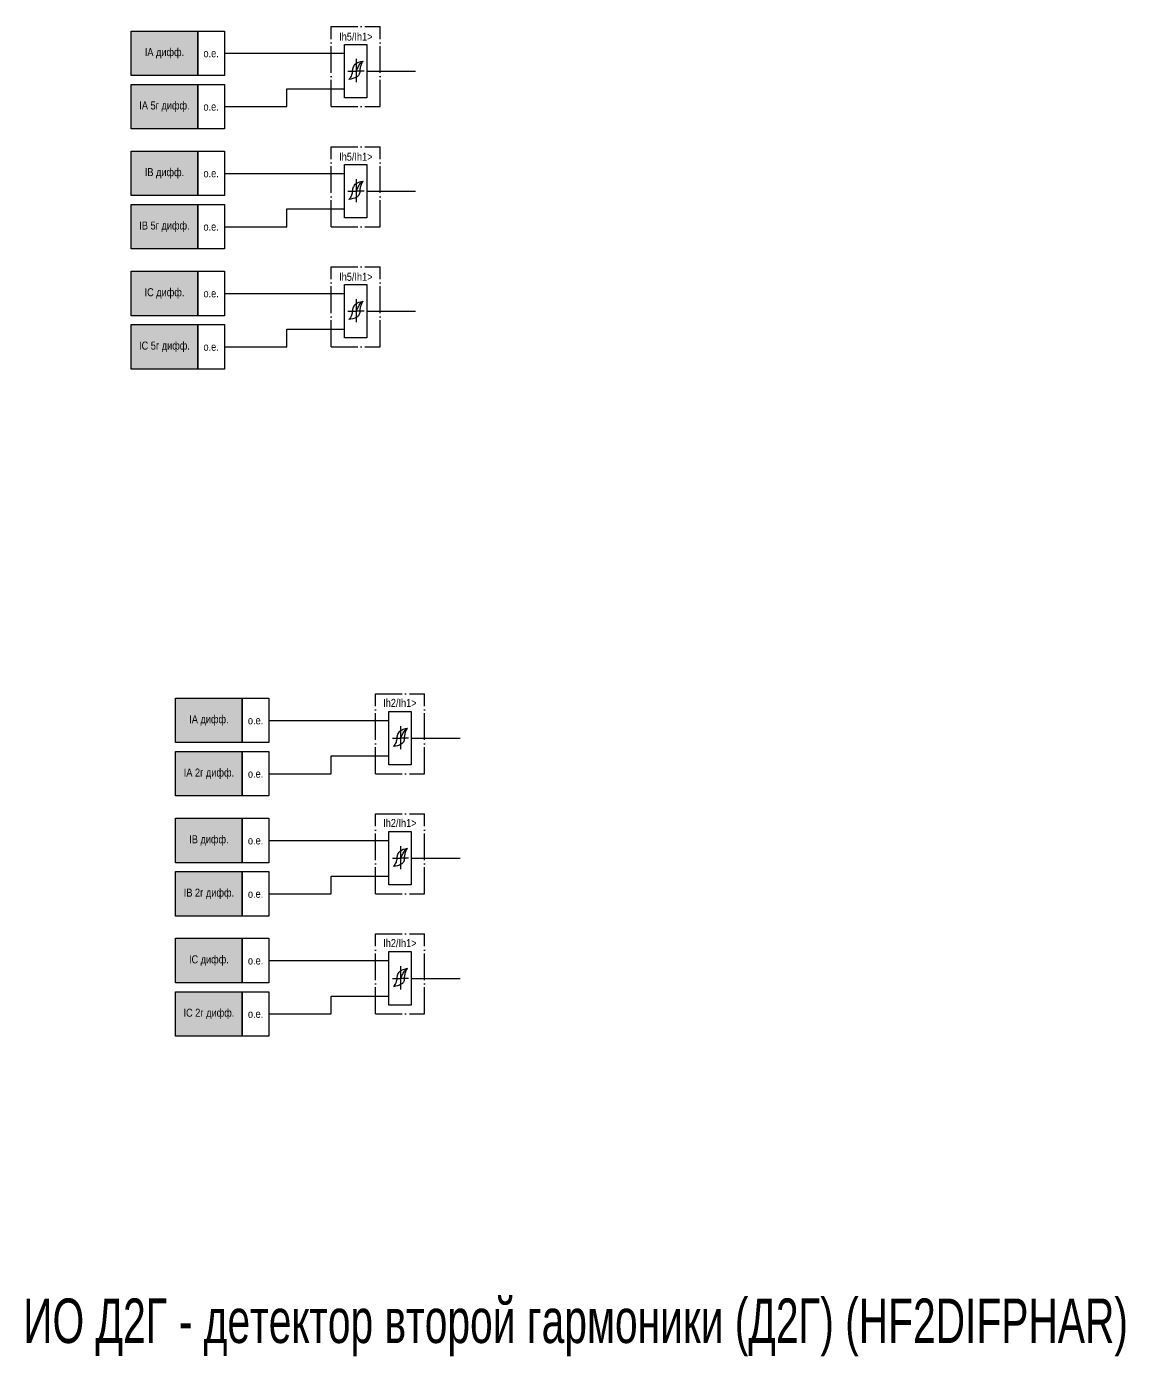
# Model space of a CAD drawing. Header units: millimetres. Extents: x -2824 to 4649, y -997 to 959.
# Drawn here: x 1734.5 to 1981.7, y 105 to 404 of the extents above; entities that cross this region are included whole.
import ezdxf
from ezdxf.enums import TextEntityAlignment as Align

# ---------------------------------------------------------------- set-up
doc = ezdxf.new("R2010")
doc.units = ezdxf.units.MM
doc.linetypes.add('ACAD_ISO04W100', pattern=[30, 24, -3, 0, -3])
doc.layers.add('Основная', color=7, linetype='Continuous')
doc.styles.add('1.8_Gost_RD', font='ARIALN.TTF', dxfattribs={"height": 1.8})
doc.styles.add('2.5_Gost_RD', font='ARIALN.TTF', dxfattribs={"height": 2.5})
doc.styles.add('3.5_Gost_RD', font='ARIALN.TTF', dxfattribs={"height": 3.5})
doc.styles.add('Компонент', font='ARIALN.TTF', dxfattribs={"height": 3.5})

# ---------------------------------------------------------------- blocks, each defined once
blk = doc.blocks.new('*U24')
at = {"layer": 'Основная', "linetype": 'ACAD_ISO04W100', "ltscale": 0.25}
for p, q in [((0, 0), (11, 0)), ((0, -18), (0, 0)), ((11, -18), (11, 0)), ((0, -18), (11, -18))]:
    blk.add_line(p, q, dxfattribs=at)
at = {"layer": 'Основная', "style": 'Компонент'}
blk.add_attdef('ОУ', text='', height=3.5, dxfattribs=at).set_placement((11, 0), align=Align.MIDDLE_CENTER)

msp = doc.modelspace()

# ---------------------------------------------------------------- hatches: boundary and pattern name
at = {"ltscale": 100, "true_color": 0xf7941d}
h = msp.add_hatch(color=30, dxfattribs=at)
h.dxf.hatch_style = 1
h.paths.add_polyline_path([(1758, 403), (1773, 403), (1773, 393), (1758, 393)])
h = msp.add_hatch(color=30, dxfattribs=at)
h.dxf.hatch_style = 1
h.paths.add_polyline_path([(1758, 391), (1773, 391), (1773, 381), (1758, 381)])
h = msp.add_hatch(color=30, dxfattribs=at)
h.dxf.hatch_style = 1
h.paths.add_polyline_path([(1758, 376), (1773, 376), (1773, 366), (1758, 366)])
h = msp.add_hatch(color=30, dxfattribs=at)
h.dxf.hatch_style = 1
h.paths.add_polyline_path([(1758, 364), (1773, 364), (1773, 354), (1758, 354)])
h = msp.add_hatch(color=30, dxfattribs=at)
h.dxf.hatch_style = 1
h.paths.add_polyline_path([(1758, 349), (1773, 349), (1773, 339), (1758, 339)])
h = msp.add_hatch(color=30, dxfattribs=at)
h.dxf.hatch_style = 1
h.paths.add_polyline_path([(1758, 337), (1773, 337), (1773, 327), (1758, 327)])
h = msp.add_hatch(color=30, dxfattribs=at)
h.dxf.hatch_style = 1
h.paths.add_polyline_path([(1768, 253), (1783, 253), (1783, 243), (1768, 243)])
h = msp.add_hatch(color=30, dxfattribs=at)
h.dxf.hatch_style = 1
h.paths.add_polyline_path([(1768, 241), (1783, 241), (1783, 231), (1768, 231)])
h = msp.add_hatch(color=30, dxfattribs=at)
h.dxf.hatch_style = 1
h.paths.add_polyline_path([(1768, 226), (1783, 226), (1783, 216), (1768, 216)])
h = msp.add_hatch(color=30, dxfattribs=at)
h.dxf.hatch_style = 1
h.paths.add_polyline_path([(1768, 214), (1783, 214), (1783, 204), (1768, 204)])
h = msp.add_hatch(color=30, dxfattribs=at)
h.dxf.hatch_style = 1
h.paths.add_polyline_path([(1768, 199), (1783, 199), (1783, 189), (1768, 189)])
h = msp.add_hatch(color=30, dxfattribs=at)
h.dxf.hatch_style = 1
h.paths.add_polyline_path([(1768, 187), (1783, 187), (1783, 177), (1768, 177)])

# ---------------------------------------------------------------- linework, layer by layer
at = {"ltscale": 100}
for points in [[(1758, 403), (1773, 403), (1773, 393), (1758, 393)], [(1773, 403), (1779, 403), (1779, 393), (1773, 393)], [(1758, 391), (1773, 391), (1773, 381), (1758, 381)], [(1773, 391), (1779, 391), (1779, 381), (1773, 381)], [(1758, 376), (1773, 376), (1773, 366), (1758, 366)], [(1773, 376), (1779, 376), (1779, 366), (1773, 366)], [(1758, 364), (1773, 364), (1773, 354), (1758, 354)], [(1773, 364), (1779, 364), (1779, 354), (1773, 354)], [(1758, 349), (1773, 349), (1773, 339), (1758, 339)], [(1773, 349), (1779, 349), (1779, 339), (1773, 339)], [(1758, 337), (1773, 337), (1773, 327), (1758, 327)], [(1773, 337), (1779, 337), (1779, 327), (1773, 327)], [(1768, 253), (1783, 253), (1783, 243), (1768, 243)], [(1783, 253), (1789, 253), (1789, 243), (1783, 243)], [(1768, 241), (1783, 241), (1783, 231), (1768, 231)], [(1783, 241), (1789, 241), (1789, 231), (1783, 231)], [(1768, 226), (1783, 226), (1783, 216), (1768, 216)], [(1783, 226), (1789, 226), (1789, 216), (1783, 216)], [(1768, 214), (1783, 214), (1783, 204), (1768, 204)], [(1783, 214), (1789, 214), (1789, 204), (1783, 204)], [(1768, 199), (1783, 199), (1783, 189), (1768, 189)], [(1783, 199), (1789, 199), (1789, 189), (1783, 189)], [(1768, 187), (1783, 187), (1783, 177), (1768, 177)], [(1783, 187), (1789, 187), (1789, 177), (1783, 177)]]:
    msp.add_lwpolyline(points, close=True, dxfattribs=at)
for points in [[(1779, 386), (1793, 386), (1793, 390), (1806, 390)], [(1779, 359), (1793, 359), (1793, 363), (1806, 363)], [(1779, 332), (1793, 332), (1793, 336), (1806, 336)], [(1789, 236), (1803, 236), (1803, 240), (1816, 240)], [(1789, 209), (1803, 209), (1803, 213), (1816, 213)], [(1789, 182), (1803, 182), (1803, 186), (1816, 186)]]:
    msp.add_lwpolyline(points, dxfattribs=at)
at = {"layer": 'Основная', "color": 7, "ltscale": 100}
for p, q in [((1779, 398), (1806, 398)), ((1806.79, 394), (1808.6, 394)), ((1810.42, 394), (1808.6, 394)), ((1779, 371), (1806, 371)), ((1806.79, 367), (1808.6, 367)), ((1810.42, 367), (1808.6, 367)), ((1779, 344), (1806, 344)), ((1806.79, 340), (1808.6, 340)), ((1810.42, 340), (1808.6, 340)), ((1789, 248), (1816, 248)), ((1816.79, 244), (1818.6, 244)), ((1820.42, 244), (1818.6, 244)), ((1789, 221), (1816, 221)), ((1816.79, 217), (1818.6, 217)), ((1820.42, 217), (1818.6, 217)), ((1789, 194), (1816, 194)), ((1816.79, 190), (1818.6, 190)), ((1820.42, 190), (1818.6, 190))]:
    msp.add_line(p, q, dxfattribs=at)
at = {"layer": 'Основная', "ltscale": 100}
for p, q in [((1806, 398.5), (1806, 400)), ((1806, 400), (1811, 400)), ((1806, 391), (1806, 399)), ((1811, 400), (1811, 394)), ((1811, 394), (1822, 394)), ((1811, 394), (1811, 388)), ((1806, 388), (1806, 391)), ((1811, 388), (1806, 388)), ((1806, 371.5), (1806, 373)), ((1806, 373), (1811, 373)), ((1806, 364), (1806, 372)), ((1811, 373), (1811, 367)), ((1811, 367), (1822, 367)), ((1811, 367), (1811, 361)), ((1806, 361), (1806, 364)), ((1811, 361), (1806, 361)), ((1806, 344.5), (1806, 346)), ((1806, 346), (1811, 346)), ((1806, 337), (1806, 345)), ((1811, 346), (1811, 340)), ((1811, 340), (1822, 340)), ((1811, 340), (1811, 334)), ((1806, 334), (1806, 337)), ((1811, 334), (1806, 334)), ((1816, 248.5), (1816, 250)), ((1816, 250), (1821, 250)), ((1816, 241), (1816, 249)), ((1821, 250), (1821, 244)), ((1821, 244), (1832, 244)), ((1821, 244), (1821, 238)), ((1816, 238), (1816, 241)), ((1821, 238), (1816, 238)), ((1816, 221.5), (1816, 223)), ((1816, 223), (1821, 223)), ((1816, 214), (1816, 222)), ((1821, 223), (1821, 217)), ((1821, 217), (1832, 217)), ((1821, 217), (1821, 211)), ((1816, 211), (1816, 214)), ((1821, 211), (1816, 211)), ((1816, 194.5), (1816, 196)), ((1816, 196), (1821, 196)), ((1816, 187), (1816, 195)), ((1821, 196), (1821, 190)), ((1821, 190), (1832, 190)), ((1821, 190), (1821, 184)), ((1816, 184), (1816, 187)), ((1821, 184), (1816, 184))]:
    msp.add_line(p, q, dxfattribs=at)
at = {"layer": 'Основная'}
for p, q in [((1808.6, 396.72), (1808.6, 391.52)), ((1808.6, 369.72), (1808.6, 364.52)), ((1808.6, 342.72), (1808.6, 337.52)), ((1818.6, 246.72), (1818.6, 241.52)), ((1818.6, 219.72), (1818.6, 214.52)), ((1818.6, 192.72), (1818.6, 187.52))]:
    msp.add_line(p, q, dxfattribs=at)
for points in [[(1807.8, 393.92), (1807.95, 394.71), (1808.44, 395.54), (1810.2, 396.26)], [(1808.6, 394), (1809, 394.72), (1809.47, 395.6), (1810.2, 396.26)], [(1809.48, 393.92), (1809.6, 394.71), (1809.81, 395.54), (1810.2, 396.26)], [(1807.8, 393.92), (1807.6, 393.13), (1807, 392.12)], [(1809.48, 393.92), (1809.25, 393.13), (1808.76, 392.67), (1807, 392.12)], [(1807.8, 366.92), (1807.95, 367.71), (1808.44, 368.54), (1810.2, 369.26)], [(1808.6, 367), (1809, 367.72), (1809.47, 368.6), (1810.2, 369.26)], [(1809.48, 366.92), (1809.6, 367.71), (1809.81, 368.54), (1810.2, 369.26)], [(1807.8, 366.92), (1807.6, 366.13), (1807, 365.12)], [(1809.48, 366.92), (1809.25, 366.13), (1808.76, 365.67), (1807, 365.12)], [(1807.8, 339.92), (1807.95, 340.71), (1808.44, 341.54), (1810.2, 342.26)], [(1808.6, 340), (1809, 340.72), (1809.47, 341.6), (1810.2, 342.26)], [(1809.48, 339.92), (1809.6, 340.71), (1809.81, 341.54), (1810.2, 342.26)], [(1807.8, 339.92), (1807.6, 339.13), (1807, 338.12)], [(1809.48, 339.92), (1809.25, 339.13), (1808.76, 338.67), (1807, 338.12)], [(1817.8, 243.92), (1817.95, 244.71), (1818.44, 245.54), (1820.2, 246.26)], [(1818.6, 244), (1819, 244.72), (1819.47, 245.6), (1820.2, 246.26)], [(1819.48, 243.92), (1819.6, 244.71), (1819.81, 245.54), (1820.2, 246.26)], [(1817.8, 243.92), (1817.6, 243.13), (1817, 242.12)], [(1819.48, 243.92), (1819.25, 243.13), (1818.76, 242.67), (1817, 242.12)], [(1817.8, 216.92), (1817.95, 217.71), (1818.44, 218.54), (1820.2, 219.26)], [(1818.6, 217), (1819, 217.72), (1819.47, 218.6), (1820.2, 219.26)], [(1819.48, 216.92), (1819.6, 217.71), (1819.81, 218.54), (1820.2, 219.26)], [(1817.8, 216.92), (1817.6, 216.13), (1817, 215.12)], [(1819.48, 216.92), (1819.25, 216.13), (1818.76, 215.67), (1817, 215.12)], [(1817.8, 189.92), (1817.95, 190.71), (1818.44, 191.54), (1820.2, 192.26)], [(1818.6, 190), (1819, 190.72), (1819.47, 191.6), (1820.2, 192.26)], [(1819.48, 189.92), (1819.6, 190.71), (1819.81, 191.54), (1820.2, 192.26)], [(1817.8, 189.92), (1817.6, 189.13), (1817, 188.12)], [(1819.48, 189.92), (1819.25, 189.13), (1818.76, 188.67), (1817, 188.12)]]:
    msp.add_spline(points, degree=3, dxfattribs=at)

# ---------------------------------------------------------------- block references
at = {"layer": 'Основная', "ltscale": 0.25}
for p in [(1803, 404), (1803, 377), (1803, 350), (1813, 254), (1813, 227), (1813, 200)]:
    msp.add_blockref('*U24', p, dxfattribs=at)

# ---------------------------------------------------------------- texts
at = {"ltscale": 100, "char_height": 1.8, "attachment_point": 5, "style": '2.5_Gost_RD'}
for s, insert in [('Ih5/Ih1>', (1808.56, 401.73)), ('Ih5/Ih1>', (1808.56, 374.73)), ('Ih5/Ih1>', (1808.56, 347.73)), ('Ih2/Ih1>', (1818.47, 251.92)), ('Ih2/Ih1>', (1818.47, 224.92)), ('Ih2/Ih1>', (1818.47, 197.92))]:
    msp.add_mtext(s, dxfattribs=dict(at, insert=insert))
at = {"ltscale": 100, "char_height": 1.8, "attachment_point": 5, "style": '1.8_Gost_RD'}
for s, insert, width in [('IA дифф.', (1765.5, 398), 15), ('о.е.', (1776, 398), 6), ('IA 5г дифф.', (1765.5, 386), 12.7881), ('о.е.', (1776, 386), 6), ('IB дифф.', (1765.5, 371), 15), ('о.е.', (1776, 371), 6), ('IB 5г дифф.', (1765.5, 359), 13.8682), ('о.е.', (1776, 359), 6), ('IC дифф.', (1765.5, 344), 15), ('о.е.', (1776, 344), 6), ('IC 5г дифф.', (1765.5, 332), 13.8489), ('о.е.', (1776, 332), 6), ('IA дифф.', (1775.5, 248), 15), ('о.е.', (1786, 248), 6), ('IA 2г дифф.', (1775.5, 236), 13.0716), ('о.е.', (1786, 236), 6), ('IB дифф.', (1775.5, 221), 15), ('о.е.', (1786, 221), 6), ('IB 2г дифф.', (1775.5, 209), 13.0716), ('о.е.', (1786, 209), 6), ('IC дифф.', (1775.5, 194), 15), ('о.е.', (1786, 194), 6), ('IC 2г дифф.', (1775.5, 182), 13.5936), ('о.е.', (1786, 182), 6)]:
    msp.add_mtext(s, dxfattribs=dict(at, insert=insert, width=width))
at = {"color": 2, "ltscale": 100, "insert": (1858, 111.5), "char_height": 10, "width": 290, "attachment_point": 5, "style": '3.5_Gost_RD'}
msp.add_mtext('{\\W0.8;\\C3;ИО Д2Г - детектор второй гармоники (Д2Г) (HF2DIFPHAR)}', dxfattribs=at)

doc.saveas('drawing.dxf')
